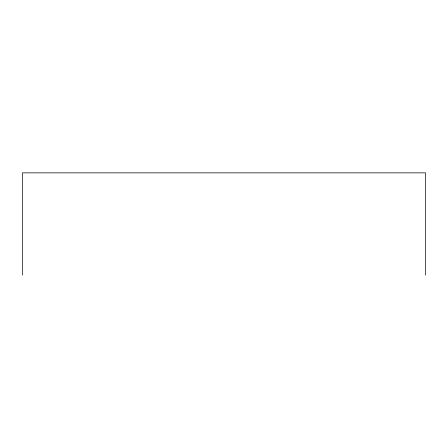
<?xml version="1.0" encoding="UTF-8"?>
<svg xmlns="http://www.w3.org/2000/svg" width="448" height="448" viewBox="0 0 448 448"><rect width="100%" height="100%" fill="white"/><g stroke="black" fill="none" stroke-linecap="round" stroke-linejoin="round"><path stroke-width="0.67" d="M425.6 275.134L425.6 172.866L22.4 172.866L22.4 275.134"/></g></svg>
